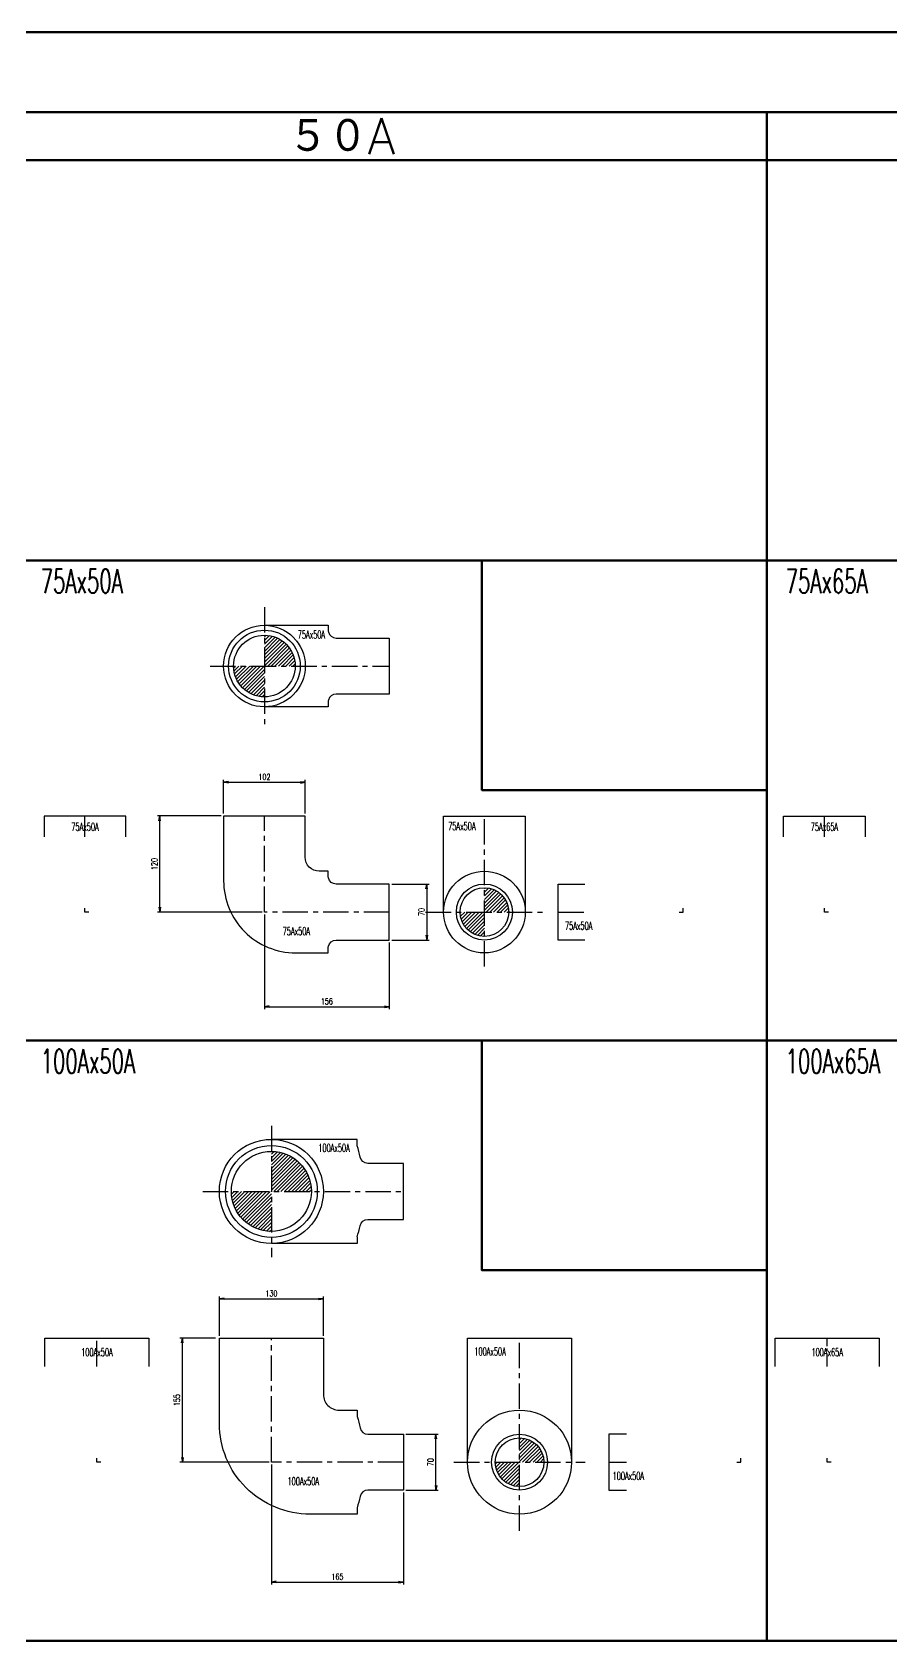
# Model space of a CAD drawing. Header units: millimetres. Extents: x 1711 to 90196, y -23291 to 8516.
# Drawn here: x 47710 to 48783, y -402 to 1608 of the extents above; entities that cross this region are included whole.
import ezdxf

# ---------------------------------------------------------------- set-up
doc = ezdxf.new("R2010")
doc.units = ezdxf.units.MM
doc.header["$PDMODE"] = 35
doc.linetypes.add('CENTER', pattern=[50.8, 31.75, -6.35, 6.35, -6.35])
doc.layers.add('line', color=153, linetype='Continuous', lineweight=50)
for name, color, linetype in [('寸法', 2, 'Continuous'), ('配管-CVP', 4, 'Continuous'), ('＃配管（PVC)', 21, 'Continuous')]:
    doc.layers.add(name, color=color, linetype=linetype)
doc.styles.add('kpk', font='romans.shx', dxfattribs={"width": 0.7, "bigfont": 'extfont2.shx'})
doc.styles.get("Standard").update_dxf_attribs({"font": 'romans.shx', "bigfont": 'extfont.shx'})
doc.dimstyles.new('KPK-3', dxfattribs={"dimscale": 3, "dimtxt": 2.5, "dimasz": 2, "dimexe": 1, "dimexo": 1, "dimgap": 1, "dimtad": 3, "dimdec": 1, "dimdsep": 46, "dimtxsty": 'kpk', "dimblk": 'OPEN', "dimcen": 2.5, "dimclrd": 2, "dimclre": 2, "dimclrt": 4, "dimadec": 1, "dimazin": 2, "dimtfac": 1, "dimtdec": 1, "dimtmove": 0, "dimatfit": 2, "dimldrblk": 'OPEN', "dimfxl": 0, "dimlwd": -1, "dimlwe": -1, "dimarcsym": 0})

# ---------------------------------------------------------------- blocks, each defined once
blk = doc.blocks.new('_Open')
at = {"color": 0, "linetype": 'ByBlock', "lineweight": -2}
for p, q in [((-1, 0.17), (0, 0)), ((-1, -0.17), (0, 0)), ((0, 0), (-1, 0))]:
    blk.add_line(p, q, dxfattribs=at)
blk = doc.blocks.new('*D2942')
at = {"layer": 'Defpoints', "color": 0, "transparency": 16777216}
for p in [(48051.3, 670.3), (47949.3, 628.2), (48051.3, 628.2)]:
    blk.add_point(p, dxfattribs=at)
at = {"layer": '寸法', "color": 2, "transparency": 16777216}
for p, q in [((47949.3, 631.2), (47949.3, 673.3)), ((47955.3, 670.3), (48045.3, 670.3)), ((48051.3, 631.2), (48051.3, 673.3))]:
    blk.add_line(p, q, dxfattribs=at)
at = {"layer": '寸法', "color": 2, "transparency": 16777216, "xscale": 6, "yscale": 6, "zscale": 6, "rotation": 180}
blk.add_blockref('_Open', (47949.3, 670.3), dxfattribs=at)
at = {"layer": '寸法', "color": 2, "transparency": 16777216, "xscale": 6, "yscale": 6, "zscale": 6}
blk.add_blockref('_Open', (48051.3, 670.3), dxfattribs=at)
at = {"layer": '寸法', "color": 4, "transparency": 16777216, "insert": (48000.3, 677), "char_height": 7.5, "attachment_point": 5, "style": 'kpk', "bg_fill": 3, "box_fill_scale": 1.1, "bg_fill_color": 256, "bg_fill_true_color": 13158600, "bg_fill_transparency": 0}
blk.add_mtext('102', dxfattribs=at)
blk = doc.blocks.new('*D2943')
at = {"layer": 'Defpoints', "color": 0, "transparency": 16777216}
for p in [(48156.3, 543.2), (48156.3, 473.2), (48203.2, 473.2)]:
    blk.add_point(p, dxfattribs=at)
at = {"layer": '寸法', "color": 2, "transparency": 16777216}
for p, q in [((48159.3, 543.2), (48206.2, 543.2)), ((48203.2, 537.2), (48203.2, 479.2)), ((48159.3, 473.2), (48206.2, 473.2))]:
    blk.add_line(p, q, dxfattribs=at)
at = {"layer": '寸法', "color": 2, "transparency": 16777216, "xscale": 6, "yscale": 6, "zscale": 6}
for p, rotation in [((48203.2, 543.2), 90), ((48203.2, 473.2), 270)]:
    blk.add_blockref('_Open', p, dxfattribs=dict(at, rotation=rotation))
at = {"layer": '寸法', "color": 4, "transparency": 16777216, "insert": (48196.5, 508.2), "char_height": 7.5, "attachment_point": 5, "rotation": 90, "style": 'kpk', "bg_fill": 3, "box_fill_scale": 1.1, "bg_fill_color": 256, "bg_fill_true_color": 13158600, "bg_fill_transparency": 0}
blk.add_mtext('70', dxfattribs=at)
blk = doc.blocks.new('*D2944')
at = {"layer": 'Defpoints', "color": 0, "transparency": 16777216}
for p in [(48000.3, 508.2), (48156.3, 473.2), (48156.3, 389.9)]:
    blk.add_point(p, dxfattribs=at)
at = {"layer": '寸法', "color": 2, "transparency": 16777216}
for p, q in [((48000.3, 505.2), (48000.3, 386.9)), ((48156.3, 470.2), (48156.3, 386.9)), ((48006.3, 389.9), (48150.3, 389.9))]:
    blk.add_line(p, q, dxfattribs=at)
at = {"layer": '寸法', "color": 2, "transparency": 16777216, "xscale": 6, "yscale": 6, "zscale": 6, "rotation": 180}
blk.add_blockref('_Open', (48000.3, 389.9), dxfattribs=at)
at = {"layer": '寸法', "color": 2, "transparency": 16777216, "xscale": 6, "yscale": 6, "zscale": 6}
blk.add_blockref('_Open', (48156.3, 389.9), dxfattribs=at)
at = {"layer": '寸法', "color": 4, "transparency": 16777216, "insert": (48078.3, 396.6), "char_height": 7.5, "attachment_point": 5, "style": 'kpk', "bg_fill": 3, "box_fill_scale": 1.1, "bg_fill_color": 256, "bg_fill_true_color": 13158600, "bg_fill_transparency": 0}
blk.add_mtext('156', dxfattribs=at)
blk = doc.blocks.new('*D2945')
at = {"layer": 'Defpoints', "color": 0, "transparency": 16777216}
for p in [(47869.5, 628.2), (47949.3, 628.2), (48000.3, 508.2)]:
    blk.add_point(p, dxfattribs=at)
at = {"layer": '寸法', "color": 2, "transparency": 16777216}
for p, q in [((47946.3, 628.2), (47866.5, 628.2)), ((47869.5, 514.2), (47869.5, 622.2)), ((47997.3, 508.2), (47866.5, 508.2))]:
    blk.add_line(p, q, dxfattribs=at)
at = {"layer": '寸法', "color": 2, "transparency": 16777216, "xscale": 6, "yscale": 6, "zscale": 6}
for p, rotation in [((47869.5, 628.2), 90), ((47869.5, 508.2), 270)]:
    blk.add_blockref('_Open', p, dxfattribs=dict(at, rotation=rotation))
at = {"layer": '寸法', "color": 4, "transparency": 16777216, "insert": (47862.7, 568.2), "char_height": 7.5, "attachment_point": 5, "rotation": 90, "style": 'kpk', "bg_fill": 3, "box_fill_scale": 1.1, "bg_fill_color": 256, "bg_fill_true_color": 13158600, "bg_fill_transparency": 0}
blk.add_mtext('120', dxfattribs=at)
blk = doc.blocks.new('*D2946')
at = {"layer": 'Defpoints', "color": 0, "transparency": 16777216}
for p in [(48074, 24.9), (47944, -24.2), (48074, -24.2)]:
    blk.add_point(p, dxfattribs=at)
at = {"layer": '寸法', "color": 2, "transparency": 16777216}
for p, q in [((47944, -21.2), (47944, 27.9)), ((47950, 24.9), (48068, 24.9)), ((48074, -21.2), (48074, 27.9))]:
    blk.add_line(p, q, dxfattribs=at)
at = {"layer": '寸法', "color": 2, "transparency": 16777216, "xscale": 6, "yscale": 6, "zscale": 6, "rotation": 180}
blk.add_blockref('_Open', (47944, 24.9), dxfattribs=at)
at = {"layer": '寸法', "color": 2, "transparency": 16777216, "xscale": 6, "yscale": 6, "zscale": 6}
blk.add_blockref('_Open', (48074, 24.9), dxfattribs=at)
at = {"layer": '寸法', "color": 4, "transparency": 16777216, "insert": (48009, 31.6), "char_height": 7.5, "attachment_point": 5, "style": 'kpk', "bg_fill": 3, "box_fill_scale": 1.1, "bg_fill_color": 256, "bg_fill_true_color": 13158600, "bg_fill_transparency": 0}
blk.add_mtext('130', dxfattribs=at)
blk = doc.blocks.new('*D2947')
at = {"layer": 'Defpoints', "color": 0, "transparency": 16777216}
for p in [(48174, -144.2), (48214.6, -144.2), (48174, -214.2)]:
    blk.add_point(p, dxfattribs=at)
at = {"layer": '寸法', "color": 2, "transparency": 16777216}
for p, q in [((48177, -144.2), (48217.6, -144.2)), ((48214.6, -208.2), (48214.6, -150.2)), ((48177, -214.2), (48217.6, -214.2))]:
    blk.add_line(p, q, dxfattribs=at)
at = {"layer": '寸法', "color": 2, "transparency": 16777216, "xscale": 6, "yscale": 6, "zscale": 6}
for p, rotation in [((48214.6, -144.2), 90), ((48214.6, -214.2), 270)]:
    blk.add_blockref('_Open', p, dxfattribs=dict(at, rotation=rotation))
at = {"layer": '寸法', "color": 4, "transparency": 16777216, "insert": (48207.9, -179.2), "char_height": 7.5, "attachment_point": 5, "rotation": 90, "style": 'kpk', "bg_fill": 3, "box_fill_scale": 1.1, "bg_fill_color": 256, "bg_fill_true_color": 13158600, "bg_fill_transparency": 0}
blk.add_mtext('70', dxfattribs=at)
blk = doc.blocks.new('*D2948')
at = {"layer": 'Defpoints', "color": 0, "transparency": 16777216}
for p in [(47897.7, -24.2), (47942, -24.2), (48009, -179.2)]:
    blk.add_point(p, dxfattribs=at)
at = {"layer": '寸法', "color": 2, "transparency": 16777216}
for p, q in [((47939, -24.2), (47894.7, -24.2)), ((47897.7, -173.2), (47897.7, -30.2)), ((48006, -179.2), (47894.7, -179.2))]:
    blk.add_line(p, q, dxfattribs=at)
at = {"layer": '寸法', "color": 2, "transparency": 16777216, "xscale": 6, "yscale": 6, "zscale": 6}
for p, rotation in [((47897.7, -24.2), 90), ((47897.7, -179.2), 270)]:
    blk.add_blockref('_Open', p, dxfattribs=dict(at, rotation=rotation))
at = {"layer": '寸法', "color": 4, "transparency": 16777216, "insert": (47890.9, -101.7), "char_height": 7.5, "attachment_point": 5, "rotation": 90, "style": 'kpk', "bg_fill": 3, "box_fill_scale": 1.1, "bg_fill_color": 256, "bg_fill_true_color": 13158600, "bg_fill_transparency": 0}
blk.add_mtext('155', dxfattribs=at)
blk = doc.blocks.new('*D2949')
at = {"layer": 'Defpoints', "color": 0, "transparency": 16777216}
for p in [(48009, -179.2), (48174, -214.2), (48174, -329.1)]:
    blk.add_point(p, dxfattribs=at)
at = {"layer": '寸法', "color": 2, "transparency": 16777216}
for p, q in [((48009, -182.2), (48009, -332.1)), ((48174, -217.2), (48174, -332.1)), ((48015, -329.1), (48168, -329.1))]:
    blk.add_line(p, q, dxfattribs=at)
at = {"layer": '寸法', "color": 2, "transparency": 16777216, "xscale": 6, "yscale": 6, "zscale": 6, "rotation": 180}
blk.add_blockref('_Open', (48009, -329.1), dxfattribs=at)
at = {"layer": '寸法', "color": 2, "transparency": 16777216, "xscale": 6, "yscale": 6, "zscale": 6}
blk.add_blockref('_Open', (48174, -329.1), dxfattribs=at)
at = {"layer": '寸法', "color": 4, "transparency": 16777216, "insert": (48091.5, -322.3), "char_height": 7.5, "attachment_point": 5, "style": 'kpk', "bg_fill": 3, "box_fill_scale": 1.1, "bg_fill_color": 256, "bg_fill_true_color": 13158600, "bg_fill_transparency": 0}
blk.add_mtext('165', dxfattribs=at)
blk = doc.blocks.new('75A×50A-RL-上面')
at = {"layer": '＃配管（PVC)', "linetype": 'ByBlock'}
h = blk.add_hatch(dxfattribs=at)
h.set_pattern_fill('ANSI31', color=252)
h.set_pattern_definition([(45, (-48000.2613, -815.5712), (-2.24506403, 2.24506403), [])])
h.paths.add_polyline_path([(0, 0), (-38.5, 0, 0.414214), (0, -38.5)])
h.paths.add_polyline_path([(0, 38.5), (0, 0), (38.5, 0, 0.414214)])
at = {"layer": '＃配管（PVC)', "color": 2, "linetype": 'CENTER'}
for p, q in [((0, 73.5), (0, -73.5)), ((-68, 0), (156, 0))]:
    blk.add_line(p, q, dxfattribs=at)
at = {"layer": '＃配管（PVC)', "color": 0, "linetype": 'ByBlock'}
blk.add_lwpolyline([(0, 51), (79.5, 51), (79.5, 44.5, -0.002675), (80, 42.6, 0.345791), (89.7, 35), (156, 35), (156, -35), (89.7, -35, 0.345791), (80, -42.6, -0.002675), (79.5, -44.5), (79.5, -51), (0, -51)], format="xyb", dxfattribs=at)
for radius in [51, 44.8, 38.5]:
    blk.add_circle((0, 0), radius, dxfattribs=at)
at = {"layer": 'Defpoints', "color": 6, "linetype": 'ByBlock', "insert": (58.8, 39.3), "char_height": 10, "attachment_point": 5, "style": 'kpk', "bg_fill": 3, "box_fill_scale": 1.2, "bg_fill_color": 256, "bg_fill_transparency": 0}
blk.add_mtext('{\\W0.6;75Ax50A}', dxfattribs=at)
blk = doc.blocks.new('75A×50A-RL-半（正面）')
at = {"layer": '＃配管（PVC)', "color": 0, "linetype": 'ByBlock'}
blk.add_lwpolyline([(51, 94), (51, 120), (-51, 120), (-51, 94)], dxfattribs=at)
at = {"layer": '＃配管（PVC)', "color": 2, "linetype": 'CENTER'}
blk.add_lwpolyline([(5, 0), (0, 0), (0, 5)], dxfattribs=at)
at = {"layer": 'Defpoints', "color": 6, "linetype": 'ByBlock', "insert": (0, 106.6), "char_height": 10, "attachment_point": 5, "style": 'kpk', "bg_fill": 3, "box_fill_scale": 1.2, "bg_fill_color": 256, "bg_fill_transparency": 0}
blk.add_mtext('{\\W0.6;75Ax50A}', dxfattribs=at)
at = {"layer": '＃配管（PVC)', "color": 2, "linetype": 'CENTER'}
blk.add_lwpolyline([(0, 94), (0, 120)], dxfattribs=at)
blk = doc.blocks.new('75A×50A-RL-正面')
at = {"layer": '＃配管（PVC)', "color": 0, "linetype": 'ByBlock'}
blk.add_lwpolyline([(89.7, -35), (156, -35), (156, 35), (89.7, 35, -0.345791), (80, 42.6, 0.002675), (79.5, 44.5), (79.5, 51), (68.5, 51, -0.415655), (51, 68.5), (51, 120), (-51, 120), (-51, 39, 0.414272), (39, -51), (79.5, -51), (79.5, -44.5, 0.002675), (80, -42.6, -0.345791)], format="xyb", close=True, dxfattribs=at)
at = {"layer": '＃配管（PVC)', "color": 2, "linetype": 'CENTER'}
blk.add_lwpolyline([(156, 0), (0, 0), (0, 120)], dxfattribs=at)
at = {"layer": 'Defpoints', "color": 6, "linetype": 'ByBlock', "insert": (39.9, -23.9), "char_height": 10, "attachment_point": 5, "style": 'kpk', "bg_fill": 3, "box_fill_scale": 1.2, "bg_fill_color": 256, "bg_fill_transparency": 0}
blk.add_mtext('{\\W0.6;75Ax50A}', dxfattribs=at)
blk = doc.blocks.new('75A×50A-RL-側面')
at = {"layer": '＃配管（PVC)', "linetype": 'ByBlock'}
h = blk.add_hatch(dxfattribs=at)
h.set_pattern_fill('ANSI31', color=252)
h.set_pattern_definition([(45, (-48275.2366, -508.151), (-2.24506403, 2.24506403), [])])
h.paths.add_polyline_path([(0, 0), (-30.4, 0, 0.414214), (0, -30.4)])
h.paths.add_polyline_path([(0, 30.4), (0, 0), (30.4, 0, 0.414214)])
at = {"layer": '＃配管（PVC)', "color": 2, "linetype": 'CENTER'}
for p, q in [((0, -68), (0, 120)), ((-73.5, 0), (73.5, 0))]:
    blk.add_line(p, q, dxfattribs=at)
at = {"layer": '＃配管（PVC)', "color": 0, "linetype": 'ByBlock'}
blk.add_lwpolyline([(-51, 0), (-51, 120), (51, 120), (51, 0)], dxfattribs=at)
for radius in [51, 35, 30.4]:
    blk.add_circle((0, 0), radius, dxfattribs=at)
at = {"layer": 'Defpoints', "color": 6, "linetype": 'ByBlock', "insert": (-28.2, 107.3), "char_height": 10, "attachment_point": 5, "style": 'kpk', "bg_fill": 3, "box_fill_scale": 1.2, "bg_fill_color": 256, "bg_fill_transparency": 0}
blk.add_mtext('{\\W0.6;75Ax50A}', dxfattribs=at)
blk = doc.blocks.new('75A×50A-RL-半（50A)')
at = {"layer": '＃配管（PVC)', "color": 0, "linetype": 'ByBlock'}
blk.add_lwpolyline([(-122.8, -35), (-156, -35), (-156, 35), (-122.8, 35)], dxfattribs=at)
at = {"layer": '＃配管（PVC)', "color": 2, "linetype": 'CENTER'}
blk.add_lwpolyline([(-5, 0), (0, 0), (0, 5)], dxfattribs=at)
at = {"layer": 'Defpoints', "color": 6, "linetype": 'ByBlock', "insert": (-130.5, -17), "char_height": 10, "attachment_point": 5, "style": 'kpk', "bg_fill": 3, "box_fill_scale": 1.2, "bg_fill_color": 256, "bg_fill_transparency": 0}
blk.add_mtext('{\\W0.6;75Ax50A}', dxfattribs=at)
at = {"layer": '＃配管（PVC)', "color": 2, "linetype": 'CENTER'}
blk.add_lwpolyline([(-156, 0), (-122.8, 0)], dxfattribs=at)
blk = doc.blocks.new('100A×50A-RL-半（正面）')
at = {"color": 0, "linetype": 'ByBlock'}
blk.add_line((65, 155), (65, 119.7), dxfattribs=at)
at = {"layer": '＃配管（PVC)', "color": 0, "linetype": 'ByBlock'}
for p, q in [((-65, 119.7), (-65, 155)), ((-65, 155), (65, 155))]:
    blk.add_line(p, q, dxfattribs=at)
at = {"layer": '＃配管（PVC)', "color": 2, "linetype": 'CENTER'}
blk.add_lwpolyline([(5, 0), (0, 0), (0, 5)], dxfattribs=at)
at = {"layer": 'Defpoints', "color": 6, "linetype": 'ByBlock', "insert": (0, 137.4), "char_height": 10, "attachment_point": 5, "style": 'kpk', "bg_fill": 3, "box_fill_scale": 1.2, "bg_fill_color": 256, "bg_fill_transparency": 0}
blk.add_mtext('{\\W0.6;100Ax50A}', dxfattribs=at)
at = {"layer": '＃配管（PVC)', "color": 2, "linetype": 'CENTER'}
blk.add_lwpolyline([(0, 119.7), (0, 155)], dxfattribs=at)
blk = doc.blocks.new('100A×50A-RL-正面')
at = {"layer": '＃配管（PVC)', "color": 0, "linetype": 'ByBlock'}
for points in [[(107.3, -56.9), (107.3, -65), (48.5, -65, -0.414279), (-65, 48.5), (-65, 155), (65, 155), (65, 84.5, 0.416256), (84.5, 65), (107.3, 65), (107.3, 56.9)], [(107.3, 56.9, -0.018143), (110.9, 42.9, 0.352445), (120.7, 35), (165, 35), (165, -35), (120.6, -35, 0.352125), (110.8, -42.9, -0.018162), (107.2, -56.9)]]:
    blk.add_lwpolyline(points, format="xyb", dxfattribs=at)
at = {"layer": '＃配管（PVC)', "color": 2, "linetype": 'CENTER'}
blk.add_lwpolyline([(165, 0), (0, 0), (0, 155)], dxfattribs=at)
at = {"layer": 'Defpoints', "color": 6, "linetype": 'ByBlock', "insert": (39.9, -23.9), "char_height": 10, "attachment_point": 5, "style": 'kpk', "bg_fill": 3, "box_fill_scale": 1.2, "bg_fill_color": 256, "bg_fill_transparency": 0}
blk.add_mtext('{\\W0.6;100Ax50A}', dxfattribs=at)
blk = doc.blocks.new('100A×50A-RL-')
at = {"layer": '＃配管（PVC)', "linetype": 'ByBlock'}
h = blk.add_hatch(dxfattribs=at)
h.set_pattern_fill('ANSI31', color=252)
h.set_pattern_definition([(45, (-48008.956, -159.1194), (-2.24506403, 2.24506403), [])])
h.paths.add_polyline_path([(0, 0), (-50, 0, 0.414214), (0, -50)])
h.paths.add_polyline_path([(0, 50), (0, 0), (50, 0, 0.414214)])
at = {"color": 0, "linetype": 'ByBlock'}
blk.add_lwpolyline([(107.3, 56.9), (107.3, 65), (0, 65)], dxfattribs=at)
at = {"layer": '＃配管（PVC)', "color": 2, "linetype": 'CENTER'}
for p, q in [((0, 82), (0, -82)), ((-85.7, 0), (165, 0))]:
    blk.add_line(p, q, dxfattribs=at)
at = {"layer": '＃配管（PVC)', "color": 0, "linetype": 'ByBlock'}
blk.add_lwpolyline([(107.2, -56.9, 0.018162), (110.8, -42.9, -0.352125), (120.6, -35), (165, -35), (165, 35), (120.7, 35, -0.352445), (110.9, 42.9, 0.018143), (107.3, 56.9)], format="xyb", dxfattribs=at)
blk.add_lwpolyline([(107.3, -56.9), (107.3, -65), (0, -65)], dxfattribs=at)
for radius in [65, 57.4, 50]:
    blk.add_circle((0, 0), radius, dxfattribs=at)
at = {"layer": 'Defpoints', "color": 6, "linetype": 'ByBlock', "insert": (78.4, 54.3), "char_height": 10, "attachment_point": 5, "style": 'kpk', "bg_fill": 3, "box_fill_scale": 1.2, "bg_fill_color": 256, "bg_fill_transparency": 0}
blk.add_mtext('{\\W0.6;100Ax50A}', dxfattribs=at)
blk = doc.blocks.new('100A×50A-RL-上面')
at = {"layer": '＃配管（PVC)', "linetype": 'ByBlock'}
blk.add_blockref('100A×50A-RL-', (0, 0), dxfattribs=at)
blk = doc.blocks.new('100A×50A-RL-側面')
at = {"layer": '＃配管（PVC)', "linetype": 'ByBlock'}
h = blk.add_hatch(dxfattribs=at)
h.set_pattern_fill('ANSI31', color=252)
h.set_pattern_definition([(45, (-48319.1432, 179.2102), (-2.24506403, 2.24506403), [])])
h.paths.add_polyline_path([(0, 0), (-30.4, 0, 0.414214), (0, -30.4)])
h.paths.add_polyline_path([(0, 30.4), (0, 0), (30.4, 0, 0.414214)])
at = {"layer": '＃配管（PVC)', "color": 2, "linetype": 'CENTER'}
for p, q in [((0, -85.7), (0, 155)), ((-82, 0), (82, 0))]:
    blk.add_line(p, q, dxfattribs=at)
at = {"layer": '＃配管（PVC)', "color": 0, "linetype": 'ByBlock'}
blk.add_lwpolyline([(-65, 0), (-65, 155), (65, 155), (65, 0)], dxfattribs=at)
for radius in [65, 35, 30.4]:
    blk.add_circle((0, 0), radius, dxfattribs=at)
at = {"layer": 'Defpoints', "color": 6, "linetype": 'ByBlock', "insert": (-36.8, 138.4), "char_height": 10, "attachment_point": 5, "style": 'kpk', "bg_fill": 3, "box_fill_scale": 1.2, "bg_fill_color": 256, "bg_fill_transparency": 0}
blk.add_mtext('{\\W0.6;100Ax50A}', dxfattribs=at)
blk = doc.blocks.new('100A×50A-RL-半（50A)')
at = {"layer": '＃配管（PVC)', "color": 2, "linetype": 'CENTER'}
blk.add_line((-165, 0), (-142.8, 0), dxfattribs=at)
at = {"layer": '＃配管（PVC)', "color": 0, "linetype": 'ByBlock'}
blk.add_lwpolyline([(-142.8, 35), (-165, 35), (-165, -35), (-142.8, -35)], dxfattribs=at)
at = {"layer": '＃配管（PVC)', "color": 2, "linetype": 'CENTER'}
blk.add_lwpolyline([(-5, 0), (0, 0), (0, 5)], dxfattribs=at)
at = {"layer": 'Defpoints', "color": 6, "linetype": 'ByBlock', "insert": (-140.4, -17.1), "char_height": 10, "attachment_point": 5, "style": 'kpk', "bg_fill": 3, "box_fill_scale": 1.2, "bg_fill_color": 256, "bg_fill_transparency": 0}
blk.add_mtext('{\\W0.6;100Ax50A}', dxfattribs=at)
blk = doc.blocks.new('75A×65A-RL-半（正面）')
at = {"layer": '＃配管（PVC)', "color": 0, "linetype": 'ByBlock'}
blk.add_lwpolyline([(-51, 94), (-51, 120), (51, 120), (51, 94)], dxfattribs=at)
at = {"layer": '＃配管（PVC)', "color": 2, "linetype": 'CENTER'}
blk.add_lwpolyline([(5, 0), (0, 0), (0, 5)], dxfattribs=at)
at = {"layer": 'Defpoints', "color": 6, "linetype": 'ByBlock', "insert": (0, 106.6), "char_height": 10, "attachment_point": 5, "style": 'kpk', "bg_fill": 3, "box_fill_scale": 1.2, "bg_fill_color": 256, "bg_fill_transparency": 0}
blk.add_mtext('{\\W0.6;75Ax65A}', dxfattribs=at)
at = {"layer": '＃配管（PVC)', "color": 2, "linetype": 'CENTER'}
blk.add_lwpolyline([(0, 94), (0, 120)], dxfattribs=at)
blk = doc.blocks.new('100A×65A-RL-半（正面）')
at = {"color": 2, "linetype": 'CENTER', "ltscale": 0.5}
blk.add_lwpolyline([(5, 0), (0, 0), (0, 5)], dxfattribs=at)
at = {"layer": '＃配管（PVC)', "color": 0, "linetype": 'ByBlock'}
blk.add_lwpolyline([(-65, 119.75), (-65, 155), (65, 155), (65, 119.75)], dxfattribs=at)
at = {"layer": 'Defpoints', "color": 6, "linetype": 'ByBlock', "insert": (0, 137.375), "char_height": 10, "attachment_point": 5, "style": 'kpk', "bg_fill": 3, "box_fill_scale": 1.2, "bg_fill_color": 256, "bg_fill_transparency": 0}
blk.add_mtext('{\\W0.6;100Ax65A}', dxfattribs=at)
at = {"color": 2, "linetype": 'CENTER', "ltscale": 0.5}
blk.add_lwpolyline([(0, 119.75), (0, 155)], dxfattribs=at)
blk = doc.blocks.new('A$C22c31c48')
at = {"layer": 'line'}
for p, q in [((7577, 0), (0, 0)), ((60, -100), (7577, -100)), ((5646, -100), (5646, -2010)), ((60, -160), (7577, -160)), ((0, -660), (7577, -660)), ((0, -1260), (7577, -1260)), ((0, -2010), (7577, -2010))]:
    blk.add_line(p, q, dxfattribs=at)
for points in [[(5646, -660), (5290, -660), (5290, -946.9), (5646, -946.9)], [(5646, -1260), (5290, -1260), (5290, -1546.9), (5646, -1546.9)]]:
    blk.add_lwpolyline(points, close=True, dxfattribs=at)
for s, insert, char_height, attachment_point in [('５０A', (5115, -130), 45, 5), ('{\\W0.6;75Ax50A}', (4738.6, -685.9), 30, 4), ('{\\W0.6;75Ax65A}', (5669.6, -685.9), 30, 4), ('{\\W0.6;100Ax50A}', (4738.6, -1285.9), 30, 4), ('{\\W0.6;100Ax65A}', (5669.6, -1285.9), 30, 4)]:
    blk.add_mtext(s, dxfattribs=dict(at, insert=insert, char_height=char_height, attachment_point=attachment_point))

msp = doc.modelspace()

# ---------------------------------------------------------------- block references
at = {"layer": '配管-CVP'}
for name, p in [('75A×50A-RL-上面', (48000.2613, 815.5712)), ('75A×50A-RL-半（正面）', (47776.0027, 508.151)), ('75A×65A-RL-半（正面）', (48700.2145, 508.151)), ('75A×50A-RL-半（50A)', (48523.5143, 508.151)), ('100A×50A-RL-上面', (48008.956, 159.1194)), ('100A×50A-RL-半（正面）', (47790.9686, -179.2102)), ('100A×50A-RL-側面', (48319.1432, -179.2102)), ('100A×65A-RL-半（正面）', (48703.5905, -179.2102)), ('100A×50A-RL-半（50A)', (48595.5098, -179.2102))]:
    msp.add_blockref(name, p, dxfattribs=at)

# ---------------------------------------------------------------- dimensions: what is measured, and where the dimension line sits
at = {"layer": '寸法'}
for base, p1, p2, picture, middle in [((48051.2613, 670.2927), (47949.2613, 628.151), (48051.2613, 628.151), '*D2942', (48000.2613, 677.0427)), ((48073.956, 24.8835), (47943.956, -24.2102), (48073.956, -24.2102), '*D2946', (48008.956, 31.6335))]:
    dim = msp.add_linear_dim(base=base, p1=p1, p2=p2, dimstyle='KPK-3', dxfattribs=at)
    dim.commit()
    dim.dimension.update_dxf_attribs({"geometry": picture, "text_midpoint": middle})
for base, p1, p2, picture, middle in [((48203.2487, 473.151), (48156.2613, 543.151), (48156.2613, 473.151), '*D2943', (48196.4987, 508.151)), ((48214.6095, -144.2102), (48173.956, -214.2102), (48173.956, -144.2102), '*D2947', (48207.8595, -179.2102))]:
    dim = msp.add_linear_dim(base=base, p1=p1, p2=p2, angle=90, dimstyle='KPK-3', dxfattribs=at)
    dim.commit()
    dim.dimension.update_dxf_attribs({"geometry": picture, "text_midpoint": middle})

# ---------------------------------------------------------------- next in the draw order: block references
at = {"layer": '配管-CVP'}
msp.add_blockref('75A×50A-RL-側面', (48275.2366, 508.151), dxfattribs=at)

# ---------------------------------------------------------------- next in the draw order: dimensions: what is measured, and where the dimension line sits
at = {"layer": '寸法'}
dim = msp.add_linear_dim(base=(48156.2613, 389.8547), p1=(48000.2613, 508.151), p2=(48156.2613, 473.151), dimstyle='KPK-3', dxfattribs=at)
dim.commit()
dim.dimension.update_dxf_attribs({"geometry": '*D2944', "text_midpoint": (48078.2613, 396.6047)})
dim = msp.add_linear_dim(base=(47897.6519, -24.2102), p1=(48008.956, -179.2102), p2=(47941.956, -24.2102), angle=90, dimstyle='KPK-3', dxfattribs=at)
dim.commit()
dim.dimension.update_dxf_attribs({"geometry": '*D2948', "text_midpoint": (47890.9019, -101.7102)})

# ---------------------------------------------------------------- next in the draw order: dimensions: what is measured, and where the dimension line sits
dim = msp.add_linear_dim(base=(47869.4984, 628.151), p1=(48000.2613, 508.151), p2=(47949.2613, 628.151), angle=90, dimstyle='KPK-3', dxfattribs=at)
dim.commit()
dim.dimension.update_dxf_attribs({"geometry": '*D2945', "text_midpoint": (47862.7484, 568.151)})
dim = msp.add_linear_dim(base=(48173.956, -329.0597), p1=(48008.956, -179.2102), p2=(48173.956, -214.2102), dimstyle='KPK-3', dxfattribs=at)
dim.commit()
dim.dimension.update_dxf_attribs({"geometry": '*D2949', "text_midpoint": (48091.456, -322.3097)})

# ---------------------------------------------------------------- next in the draw order: block references
at = {"layer": '配管-CVP'}
for name, p in [('75A×50A-RL-正面', (48000.2613, 508.151)), ('100A×50A-RL-正面', (48008.956, -179.2102))]:
    msp.add_blockref(name, p, dxfattribs=at)

# ---------------------------------------------------------------- next in the draw order: block references
at = {"layer": 'line'}
msp.add_blockref('A$C22c31c48', (42982.0195, 1607.5677), dxfattribs=at)

doc.saveas('drawing.dxf')
